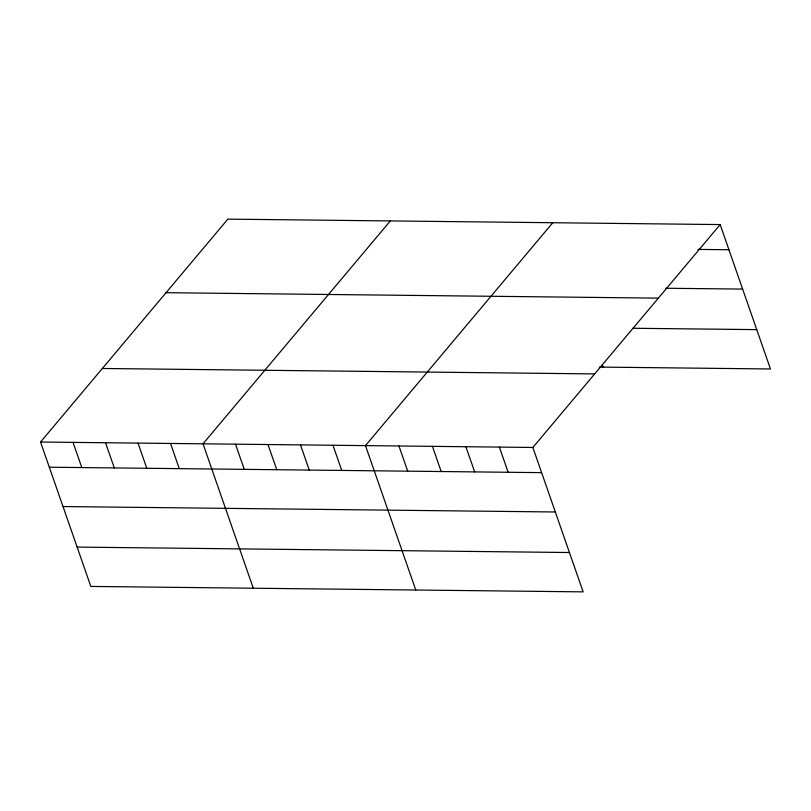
<?xml version="1.0" encoding="UTF-8"?>
<svg xmlns="http://www.w3.org/2000/svg" width="811" height="811" viewBox="0 0 811 811"><rect width="100%" height="100%" fill="white"/><g stroke="black" fill="none" stroke-linecap="round" stroke-linejoin="round"><path stroke-width="1.22" d="M720.168 224.576L532.857 447.469L583.139 591.868L90.832 586.424L40.55 442.025L227.861 219.132L720.168 224.576L770.45 368.975L599.319 367.079M390.314 220.927L203.014 443.82L253.296 588.218M552.778 222.721L365.477 445.614L415.759 590.013M697.936 249.413L728.937 249.747M665.76 288.25L742.633 289.091M166.042 292.69L658.35 298.124M632.762 328.262L756.754 329.631M102.358 368.478L594.666 373.912M40.55 442.025L532.857 447.469M49.319 467.207L541.626 472.641M63.015 506.551L555.322 511.984M77.136 547.09L569.444 552.524M602.259 364.808L603.07 367.119M499.383 447.094L508.152 472.276M465.899 446.729L474.668 471.901M432.425 446.354L441.194 471.536M398.951 445.989L407.72 471.171M332.976 445.259L341.745 470.441M300.486 444.894L309.255 470.076M267.995 444.54L276.764 469.721M235.504 444.185L244.273 469.356M170.523 443.465L179.292 468.646M138.022 443.1L146.791 468.282M105.531 442.745L114.3 467.927M73.041 442.39L81.81 467.572"/></g></svg>
